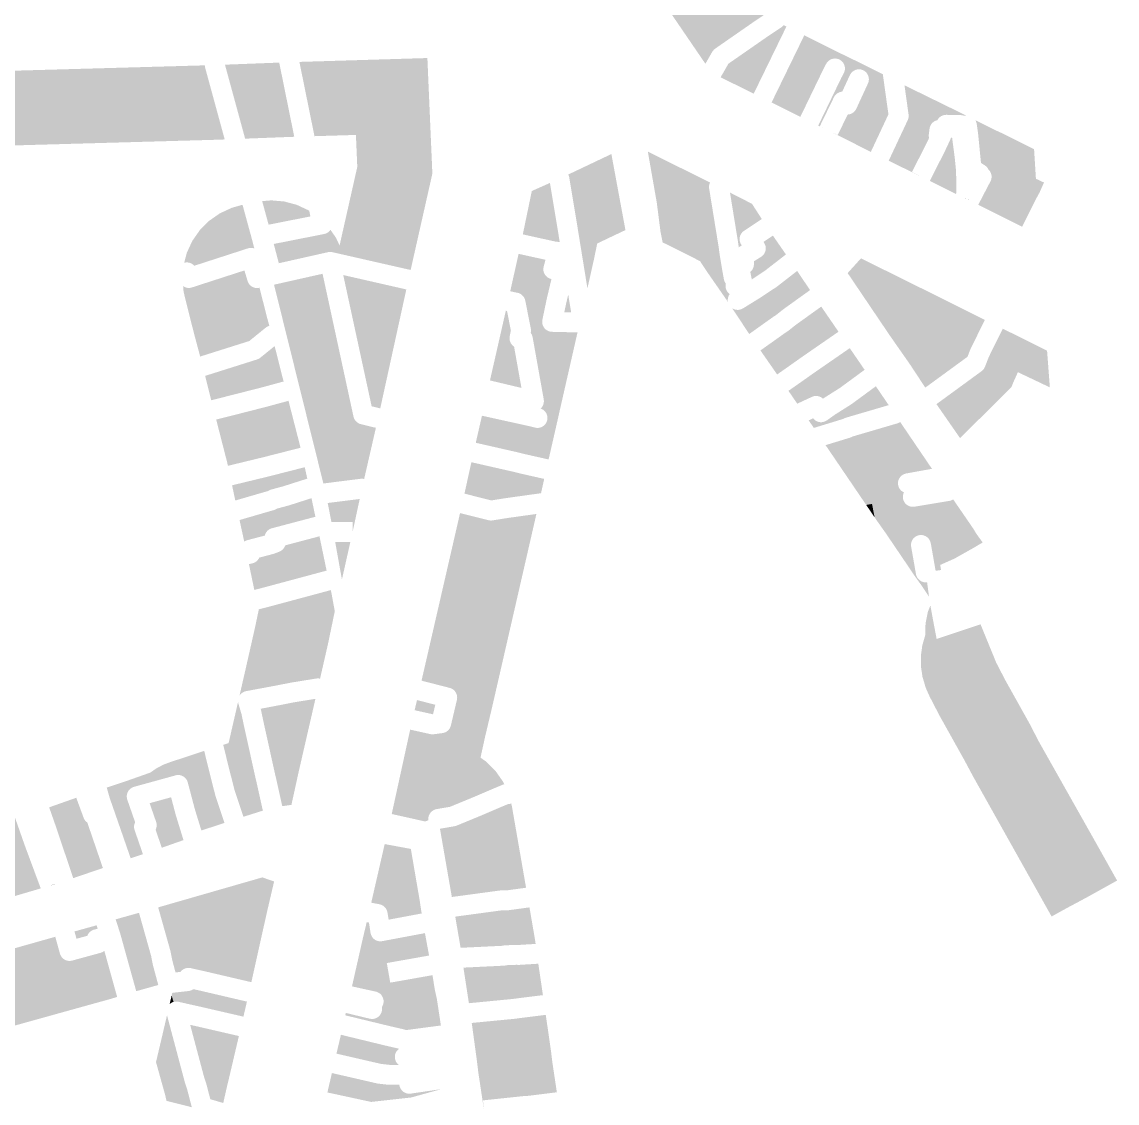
# Model space of a CAD drawing. Header units: inches. Extents: x 352763 to 353231, y 6688977 to 6689597.
# Drawn here: x 353011.4 to 353231.3, y 6689172.6 to 6689389.7 of the extents above; entities that cross this region are included whole.
import ezdxf

# ---------------------------------------------------------------- set-up
doc = ezdxf.new("R2010")
doc.units = ezdxf.units.IN
doc.header["$MEASUREMENT"] = 0

msp = doc.modelspace()

# ---------------------------------------------------------------- hatches: boundary and pattern name
for points in [[(353150.009, 6689383.657), (353148.6338, 6689381.2631), (353136.7518, 6689398.6624), (353139.0949, 6689403.7556), (353153.7499, 6689406.4857), (353153.7533, 6689406.4472), (353153.8435, 6689406.1105), (353153.8793, 6689406.0193), (353156.2782, 6689400.3137), (353159.2868, 6689393.2221), (353159.6617, 6689392.3789), (353159.2747, 6689392.3071), (353160.0716, 6689391.1328), (353160.2562, 6689391.0419), (353160.2838, 6689390.9797), (353158.597, 6689389.857), (353150.6009, 6689384.3013), (353150.3727, 6689384.1164), (353150.1739, 6689383.9001), (353150.009, 6689383.657)], [(353164.4397, 6689387.798), (353158.337, 6689375.2664), (353151.6843, 6689378.5433), (353153.2525, 6689381.2728), (353160.8463, 6689386.5493), (353163.7988, 6689388.5155), (353163.9033, 6689388.5874), (353164.0829, 6689388.7177), (353164.3294, 6689388.9642), (353164.3665, 6689389.0172), (353164.892, 6689388.7584), (353164.4397, 6689387.798)], [(353175.9301, 6689383.271), (353175.3742, 6689382.1879), (353175.3377, 6689382.2049), (353175.001, 6689382.2951), (353174.6537, 6689382.3255), (353174.3064, 6689382.2951), (353173.9697, 6689382.2049), (353173.6537, 6689382.0576), (353173.3681, 6689381.8576), (353173.1216, 6689381.6111), (353172.9217, 6689381.3255), (353172.8838, 6689381.257), (353172.3725, 6689380.2853), (353172.3415, 6689380.2239), (353167.6981, 6689370.6136), (353161.9209, 6689373.4912), (353161.9293, 6689373.5069), (353168.0473, 6689386.0701), (353168.4773, 6689386.983), (353175.9301, 6689383.271)], [(353065.615, 6689366.5854), (353056.2346, 6689366.2248), (353052.1833, 6689381.0797), (353063.1073, 6689381.5001), (353063.1309, 6689381.2295), (353063.1404, 6689381.1793), (353066.0971, 6689366.5999), (353065.615, 6689366.5854)], [(353092.821, 6689382.4128), (353093.8222, 6689359.2114), (353089.4598, 6689339.8562), (353073.9933, 6689343.3761), (353073.7513, 6689343.4353), (353073.4582, 6689343.483), (353073.1612, 6689343.4833), (353072.868, 6689343.4363), (353072.6217, 6689343.3765), (353062.9972, 6689341.211), (353061.9804, 6689345.0809), (353072.0867, 6689347.0752), (353072.3836, 6689347.158), (353072.6995, 6689347.3053), (353072.9851, 6689347.5053), (353073.2316, 6689347.7518), (353073.3554, 6689347.9286), (353074.4685, 6689346.339), (353075.194, 6689344.7831), (353078.75, 6689360.5605), (353078.4733, 6689366.9732), (353070.1537, 6689366.7223), (353067.1288, 6689381.638), (353092.821, 6689382.4128)], [(353183.8454, 6689379.3573), (353181.377, 6689378.6812), (353181.3348, 6689378.8389), (353181.1874, 6689379.1549), (353180.9875, 6689379.4405), (353180.741, 6689379.687), (353180.4554, 6689379.8869), (353180.1394, 6689380.0343), (353179.8027, 6689380.1245), (353179.4554, 6689380.1549), (353179.1081, 6689380.1245), (353178.7713, 6689380.0343), (353178.4554, 6689379.8869), (353178.1698, 6689379.687), (353177.9233, 6689379.4405), (353177.7233, 6689379.1549), (353177.6384, 6689378.9907), (353177.6329, 6689378.9788), (353176.472, 6689379.5035), (353176.5331, 6689379.6415), (353176.6233, 6689379.9782), (353176.6537, 6689380.3255), (353176.6233, 6689380.6728), (353176.5331, 6689381.0096), (353176.3858, 6689381.3255), (353176.1858, 6689381.6111), (353175.9393, 6689381.8576), (353175.6537, 6689382.0576), (353175.3742, 6689382.1879), (353175.9301, 6689383.271), (353176.1065, 6689383.1831), (353180.0443, 6689381.2716), (353183.8454, 6689379.3573)], [(352980.3498, 6689364.0388), (352964.452, 6689361.8878), (352964.167, 6689362.6661), (352961.2191, 6689370.3691), (352959.2899, 6689376.3261), (352979.1306, 6689379.0105), (353035.7479, 6689380.5976), (353048.1367, 6689380.9449), (353048.1622, 6689380.6535), (353048.2023, 6689380.4746), (353052.1334, 6689366.0671), (353050.6304, 6689366.0093), (352980.3498, 6689364.0388)], [(353177.6329, 6689378.9788), (353176.1049, 6689375.6571), (353175.8906, 6689375.6384), (353175.5538, 6689375.5482), (353175.2379, 6689375.4008), (353174.9523, 6689375.2009), (353174.7058, 6689374.9544), (353174.5058, 6689374.6688), (353174.4393, 6689374.5434), (353171.5978, 6689368.7003), (353173.3964, 6689367.8256), (353171.2878, 6689368.8488), (353171.2893, 6689368.8517), (353175.9282, 6689378.4528), (353176.4236, 6689379.3941), (353176.472, 6689379.5035), (353177.6329, 6689378.9788)], [(353173.3964, 6689367.8256), (353175.195, 6689366.951), (353177.1976, 6689371.0691), (353177.4596, 6689371.092), (353177.7964, 6689371.1822), (353178.1123, 6689371.3296), (353178.3979, 6689371.5295), (353178.6444, 6689371.776), (353178.8444, 6689372.0616), (353178.9293, 6689372.2258), (353181.2723, 6689377.319), (353181.3348, 6689377.4708), (353181.425, 6689377.8076), (353181.4554, 6689378.1549), (353181.425, 6689378.5022), (353181.377, 6689378.6812), (353183.8454, 6689379.3573), (353184.2557, 6689379.1506), (353185.3798, 6689371.1035), (353181.8477, 6689363.5687), (353173.3964, 6689367.8256)], [(353198.5342, 6689372.0767), (353200.9571, 6689370.8688), (353200.7824, 6689370.8535), (353200.6005, 6689370.8047), (353200.5293, 6689370.8379), (353200.1926, 6689370.9282), (353199.8654, 6689370.9579), (353196.9871, 6689371.0144), (353196.6203, 6689370.9842), (353196.2836, 6689370.8939), (353195.9676, 6689370.7466), (353195.682, 6689370.5466), (353195.4355, 6689370.3001), (353195.2356, 6689370.0146), (353195.196, 6689369.9297), (353194.9346, 6689369.8597), (353194.6187, 6689369.7124), (353194.3331, 6689369.5124), (353194.0866, 6689369.2659), (353193.8866, 6689368.9803), (353193.7393, 6689368.6644), (353193.649, 6689368.3276), (353193.6345, 6689368.2318), (353193.4945, 6689367.1273), (353193.4727, 6689366.8782), (353193.4905, 6689366.6287), (353193.5474, 6689366.3852), (353193.0052, 6689365.236), (353190.1079, 6689359.5342), (353191.8909, 6689358.6282), (353185.43, 6689361.79), (353185.4456, 6689361.8197), (353189.2536, 6689369.9433), (353189.3568, 6689370.2125), (353189.4203, 6689370.4937), (353189.4426, 6689370.7811), (353189.4234, 6689371.0688), (353188.6002, 6689376.9627), (353190.3056, 6689376.1039), (353198.5342, 6689372.0767)], [(353214.9759, 6689354.0597), (353212.2293, 6689348.5448), (353203.4098, 6689352.9421), (353205.8683, 6689357.6626), (353205.9738, 6689357.9024), (353206.064, 6689358.2391), (353206.0944, 6689358.5864), (353206.064, 6689358.9337), (353205.9738, 6689359.2705), (353205.8265, 6689359.5864), (353205.6265, 6689359.872), (353205.4701, 6689360.0284), (353205.3355, 6689360.2751), (353205.1659, 6689360.4991), (353204.9652, 6689360.6957), (353204.7377, 6689360.8605), (353204.1525, 6689361.2283), (353204.079, 6689361.2723), (353203.9613, 6689361.3387), (353203.3884, 6689367.1723), (353203.3785, 6689367.2553), (353203.1102, 6689369.1624), (353203.0994, 6689369.2312), (353203.0091, 6689369.5679), (353202.8618, 6689369.8839), (353202.8239, 6689369.938), (353207.0706, 6689367.8208), (353207.5942, 6689367.5934), (353208.3126, 6689367.2586), (353214.6184, 6689364.1146), (353214.9877, 6689358.1758), (353216.6113, 6689357.4138), (353215.7397, 6689355.4617), (353214.9759, 6689354.0597)], [(353198.9956, 6689355.2584), (353198.9372, 6689355.115), (353193.6808, 6689357.7358), (353196.5845, 6689363.45), (353196.6103, 6689363.5027), (353197.7343, 6689365.8852), (353197.8049, 6689366.0545), (353197.8755, 6689366.3179), (353198.1196, 6689366.4888), (353198.1493, 6689366.5185), (353198.6996, 6689362.3392), (353198.973, 6689359.5548), (353198.9956, 6689355.2584)], [(353126.2353, 6689341.8866), (353124.9516, 6689336.1558), (353122.9148, 6689348.7241), (353121.2822, 6689358.5126), (353121.1904, 6689358.8585), (353121.1109, 6689359.0289), (353129.7599, 6689363.1352), (353132.5842, 6689347.8714), (353126.9199, 6689345.1822), (353126.2353, 6689341.8866)], [(353152.3471, 6689338.0112), (353150.2392, 6689337.6636), (353148.7142, 6689339.8663), (353148.4453, 6689340.2683), (353147.5699, 6689341.6243), (353144.6214, 6689343.1324), (353140.0447, 6689345.3947), (353139.6089, 6689347.6356), (353138.8881, 6689353.2878), (353138.8742, 6689353.3802), (353137.0786, 6689363.6218), (353149.5753, 6689357.4197), (353149.4812, 6689357.2177), (353149.3909, 6689356.881), (353149.3606, 6689356.5337), (353149.3865, 6689356.2129), (353151.2807, 6689344.5575), (353151.4891, 6689343.0141), (353151.4983, 6689342.9527), (353152.0633, 6689339.5658), (353152.3471, 6689338.0112)], [(353118.9678, 6689348.0751), (353119.3914, 6689345.461), (353119.3362, 6689345.4758), (353119.105, 6689345.5028), (353118.6605, 6689345.5286), (353112.0056, 6689347.0026), (353111.9792, 6689347.0079), (353113.7852, 6689355.7141), (353117.4236, 6689357.3341), (353118.9678, 6689348.0751)], [(353155.4145, 6689344.4696), (353155.3365, 6689344.4129), (353155.2411, 6689345.1193), (353155.2332, 6689345.1726), (353153.5704, 6689355.4033), (353157.9867, 6689353.1443), (353159.9625, 6689350.0842), (353159.9418, 6689350.0714), (353156.3934, 6689347.7186), (353156.213, 6689347.5838), (353155.9665, 6689347.3373), (353155.7666, 6689347.0517), (353155.6192, 6689346.7358), (353155.529, 6689346.399), (353155.4986, 6689346.0517), (353155.529, 6689345.7044), (353155.6192, 6689345.3677), (353155.7666, 6689345.0517), (353155.8434, 6689344.9291), (353155.9347, 6689344.7945), (353155.4145, 6689344.4696)], [(353057.6215, 6689345.9459), (353058.0785, 6689344.1909), (353057.7682, 6689344.2715), (353057.4489, 6689344.3008), (353057.1292, 6689344.2779), (353056.8173, 6689344.2035), (353046.0201, 6689340.7046), (353045.8129, 6689340.9118), (353045.5273, 6689341.1117), (353045.2113, 6689341.2591), (353044.8746, 6689341.3493), (353044.5273, 6689341.3797), (353044.18, 6689341.3493), (353043.9907, 6689341.2986), (353044.5419, 6689343.3557), (353045.6469, 6689345.7254), (353047.1466, 6689347.8672), (353048.9955, 6689349.7161), (353051.1373, 6689351.2158), (353053.507, 6689352.3208), (353055.4704, 6689352.8873), (353055.715, 6689352.9401), (353057.5315, 6689346.2827), (353057.5772, 6689346.111), (353057.6215, 6689345.9459)], [(353069.3398, 6689350.6103), (353060.9448, 6689348.9537), (353059.656, 6689353.6796), (353061.4781, 6689353.839), (353064.0828, 6689353.6111), (353066.6084, 6689352.9344), (353068.9781, 6689351.8294), (353069.1115, 6689351.7359), (353069.3398, 6689350.6103)], [(353201.4061, 6689353.9458), (353201.6196, 6689353.8346), (353200.7323, 6689354.22), (353201.4061, 6689353.9458)], [(353160.6447, 6689339.7478), (353157.9526, 6689337.9566), (353157.6468, 6689339.4592), (353157.903, 6689339.7135), (353158.103, 6689339.9991), (353158.2503, 6689340.315), (353158.3405, 6689340.6518), (353158.3676, 6689340.883), (353158.3998, 6689341.4375), (353158.4107, 6689341.6249), (353159.8151, 6689342.5021), (353160.0411, 6689342.6663), (353160.2876, 6689342.9128), (353160.4876, 6689343.1984), (353160.6349, 6689343.5144), (353160.7251, 6689343.8511), (353160.7555, 6689344.1984), (353160.7251, 6689344.5457), (353160.6349, 6689344.8824), (353160.4876, 6689345.1984), (353160.4108, 6689345.321), (353160.2882, 6689345.5017), (353162.1522, 6689346.7377), (353162.1843, 6689346.7617), (353164.807, 6689342.9734), (353164.7155, 6689342.9119), (353160.6447, 6689339.7478)], [(353118.7256, 6689308.6679), (353115.9933, 6689307.6304), (353115.4217, 6689308.2103), (353115.6102, 6689308.2609), (353115.9262, 6689308.4082), (353116.2118, 6689308.6082), (353116.4583, 6689308.8547), (353116.6583, 6689309.1403), (353116.8056, 6689309.4562), (353116.8958, 6689309.793), (353116.9262, 6689310.1403), (353116.8958, 6689310.4876), (353116.8056, 6689310.8243), (353116.6583, 6689311.1403), (353116.4583, 6689311.4258), (353116.2118, 6689311.6724), (353115.9262, 6689311.8723), (353115.6102, 6689312.0196), (353115.5494, 6689312.0385), (353115.745, 6689312.2341), (353115.945, 6689312.5197), (353116.0923, 6689312.8356), (353116.1825, 6689313.1724), (353116.2129, 6689313.5197), (353116.1821, 6689313.8693), (353113.9506, 6689326.3518), (353113.8735, 6689326.6581), (353113.7447, 6689326.9464), (353113.568, 6689327.2082), (353113.584, 6689327.2862), (353113.6197, 6689327.5422), (353113.622, 6689327.8007), (353113.5909, 6689328.0573), (353112.4739, 6689333.7056), (353112.3913, 6689334.0016), (353112.2439, 6689334.3176), (353112.044, 6689334.6031), (353111.7975, 6689334.8496), (353111.5119, 6689335.0496), (353111.1959, 6689335.1969), (353110.9167, 6689335.2762), (353109.451, 6689335.5791), (353111.1359, 6689343.0987), (353111.1406, 6689343.0973), (353116.5218, 6689341.9054), (353116.1635, 6689340.487), (353116.133, 6689340.3445), (353116.1026, 6689339.9972), (353116.133, 6689339.6499), (353116.2232, 6689339.3132), (353116.3705, 6689338.9972), (353116.5705, 6689338.7116), (353116.817, 6689338.4651), (353117.1026, 6689338.2652), (353117.4185, 6689338.1178), (353117.5649, 6689338.0708), (353117.727, 6689338.0256), (353116.7649, 6689333.9701), (353116.7525, 6689333.9143), (353115.9095, 6689329.8465), (353115.8983, 6689329.7879), (353115.8679, 6689329.4406), (353115.8983, 6689329.0934), (353115.9885, 6689328.7566), (353116.1358, 6689328.4406), (353116.3358, 6689328.1551), (353116.5823, 6689327.9086), (353116.8679, 6689327.7086), (353117.1838, 6689327.5613), (353117.5206, 6689327.471), (353117.82, 6689327.4412), (353121.0789, 6689327.3631), (353122.9631, 6689327.3257), (353119.5709, 6689312.4189), (353118.8532, 6689309.2258), (353118.7256, 6689308.6679)], [(353197.9234, 6689319.9906), (353192.7778, 6689316.2358), (353189.7684, 6689320.8102), (353185.6392, 6689326.7247), (353177.1928, 6689339.2323), (353179.8667, 6689342.1923), (353193.3522, 6689335.5114), (353202.9299, 6689330.7266), (353204.7456, 6689329.838), (353201.9143, 6689324.1133), (353201.8425, 6689323.9504), (353201.2515, 6689322.4277), (353197.9234, 6689319.9906)], [(353058.29, 6689336.2558), (353058.6373, 6689336.2254), (353058.9846, 6689336.2558), (353059.1238, 6689336.293), (353060.485, 6689330.8857), (353061.0904, 6689328.628), (353060.9224, 6689328.583), (353060.6064, 6689328.4357), (353060.3458, 6689328.2563), (353057.0603, 6689325.5888), (353047.2059, 6689322.4735), (353047.0972, 6689322.8976), (353045.9679, 6689327.1122), (353044.0911, 6689334.5635), (353043.8652, 6689335.6207), (353043.7788, 6689336.6086), (353043.9161, 6689336.5124), (353044.2321, 6689336.365), (353044.5688, 6689336.2748), (353044.9161, 6689336.2444), (353045.2634, 6689336.2748), (353045.5327, 6689336.3418), (353056.0972, 6689339.7654), (353056.7192, 6689337.659), (353056.758, 6689337.5413), (353056.9053, 6689337.2254), (353057.1053, 6689336.9398), (353057.3518, 6689336.6933), (353057.6373, 6689336.4933), (353057.9533, 6689336.346), (353058.29, 6689336.2558)], [(353155.8658, 6689329.3727), (353155.4495, 6689331.8683), (353155.4681, 6689331.8699), (353155.8048, 6689331.9601), (353156.1208, 6689332.1075), (353156.1728, 6689332.1386), (353159.7903, 6689334.3761), (353159.8462, 6689334.412), (353162.9219, 6689336.4585), (353163.0413, 6689336.5444), (353167.0595, 6689339.6676), (353169.644, 6689335.8137), (353169.5897, 6689335.7787), (353164.2888, 6689331.97), (353164.2091, 6689331.9097), (353162.8548, 6689330.8301), (353162.3069, 6689330.4751), (353162.2326, 6689330.4245), (353157.4337, 6689326.9988), (353155.8658, 6689329.3727)], [(353082.4837, 6689308.1604), (353080.127, 6689297.888), (353080.0285, 6689297.9144), (353079.6812, 6689297.9448), (353079.4314, 6689297.9291), (353072.1759, 6689297.0158), (353072.0784, 6689297.0011), (353071.9457, 6689296.9656), (353070.0152, 6689304.7434), (353067.6047, 6689314.4552), (353064.7909, 6689325.7919), (353063.7129, 6689330.1351), (353062.0347, 6689336.8968), (353062.2395, 6689336.9473), (353071.7797, 6689339.0937), (353077.986, 6689310.4162), (353078.0613, 6689310.1552), (353078.2087, 6689309.8393), (353078.4086, 6689309.5537), (353078.6551, 6689309.3072), (353078.9407, 6689309.1072), (353079.2567, 6689308.9599), (353079.4663, 6689308.8964), (353082.4564, 6689308.1662), (353082.4837, 6689308.1604)], [(353085.9754, 6689324.0071), (353083.3589, 6689312.0633), (353081.6308, 6689312.4853), (353075.9271, 6689338.8402), (353088.5753, 6689335.9552), (353088.5922, 6689335.9518), (353085.9754, 6689324.0071)], [(353150.2392, 6689337.6636), (353152.3471, 6689338.0112), (353152.3533, 6689337.9773), (353152.4324, 6689337.6702), (353152.563, 6689337.3812), (353152.7412, 6689337.1189), (353152.7078, 6689336.9942), (353152.6775, 6689336.6469), (353152.7078, 6689336.2996), (353152.7981, 6689335.9629), (353152.9454, 6689335.6469), (353153.1454, 6689335.3613), (353153.3919, 6689335.1148), (353153.5191, 6689335.0257), (353153.3887, 6689334.8395), (353153.2414, 6689334.5236), (353153.1511, 6689334.1868), (353153.1208, 6689333.8395), (353153.1511, 6689333.4922), (353153.1664, 6689333.4354), (353150.2392, 6689337.6636)], [(353121.5357, 6689332.2301), (353121.6889, 6689331.3515), (353121.1678, 6689331.3622), (353120.3128, 6689331.3826), (353120.6635, 6689333.0746), (353121.1003, 6689334.9161), (353121.5357, 6689332.2301)], [(353110.222, 6689324.4786), (353111.707, 6689316.1724), (353105.4037, 6689317.6734), (353105.3841, 6689317.6775), (353108.5704, 6689331.6795), (353108.6088, 6689331.6686), (353108.8074, 6689331.6275), (353109.5848, 6689327.6975), (353109.3493, 6689326.5536), (353109.3386, 6689326.4976), (353109.3082, 6689326.1503), (353109.3386, 6689325.803), (353109.4288, 6689325.4662), (353109.5762, 6689325.1503), (353109.7761, 6689324.8647), (353110.0226, 6689324.6182), (353110.222, 6689324.4786)], [(353155.4495, 6689331.8683), (353155.8658, 6689329.3727), (353154.0069, 6689332.1872), (353154.1208, 6689332.1075), (353154.4367, 6689331.9601), (353154.7735, 6689331.8699), (353155.1208, 6689331.8395), (353155.4495, 6689331.8683)], [(353165.3021, 6689320.4623), (353163.0384, 6689318.8779), (353159.6885, 6689323.6938), (353164.5199, 6689327.1427), (353165.1125, 6689327.5267), (353165.2715, 6689327.6412), (353166.6634, 6689328.7508), (353171.8893, 6689332.5056), (353175.3562, 6689327.4585), (353175.3512, 6689327.4555), (353167.9164, 6689322.3168), (353165.3021, 6689320.4623)], [(353217.2273, 6689323.6647), (353217.7842, 6689316.2888), (353211.3653, 6689319.3323), (353210.4937, 6689317.3802), (353210.0514, 6689316.2932), (353199.7547, 6689306.099), (353195.0172, 6689312.9226), (353195.0572, 6689312.9473), (353200.2839, 6689316.7614), (353204.0861, 6689319.5456), (353204.3027, 6689319.7292), (353204.4912, 6689319.9417), (353204.6476, 6689320.1787), (353204.769, 6689320.4355), (353205.5392, 6689322.4198), (353208.3341, 6689328.071), (353217.2273, 6689323.6647)], [(353053.1751, 6689314.6398), (353049.4329, 6689313.7021), (353048.1982, 6689318.5921), (353058.6286, 6689321.8895), (353058.8621, 6689321.9797), (353059.0825, 6689322.0984), (353059.2864, 6689322.2438), (353062.1533, 6689324.5716), (353062.5335, 6689323.0893), (353063.9544, 6689317.4613), (353063.9201, 6689317.4536), (353059.5438, 6689316.2664), (353053.1751, 6689314.6398)], [(353175.692, 6689316.2065), (353172.5249, 6689314.2065), (353172.4356, 6689314.1467), (353172.2392, 6689314.0073), (353172.1518, 6689314.0947), (353171.8662, 6689314.2947), (353171.5502, 6689314.442), (353171.2135, 6689314.5323), (353170.8662, 6689314.5627), (353170.5189, 6689314.5323), (353170.1821, 6689314.442), (353170.0266, 6689314.3779), (353167.0744, 6689313.0124), (353165.3108, 6689315.5859), (353167.6061, 6689317.1926), (353170.2107, 6689319.0402), (353177.619, 6689324.1604), (353180.6006, 6689319.8097), (353180.5454, 6689319.7736), (353175.692, 6689316.2065)], [(353176.2964, 6689309.9473), (353170.4035, 6689308.1443), (353169.3724, 6689309.6589), (353170.2625, 6689310.0689), (353170.321, 6689309.9958), (353170.5675, 6689309.7493), (353170.8531, 6689309.5493), (353171.1691, 6689309.402), (353171.5058, 6689309.3118), (353171.8531, 6689309.2814), (353172.2004, 6689309.3118), (353172.5371, 6689309.402), (353172.8531, 6689309.5493), (353173.0103, 6689309.6501), (353174.7061, 6689310.8531), (353177.8875, 6689312.8621), (353178.004, 6689312.9416), (353182.856, 6689316.5076), (353185.4366, 6689312.7166), (353176.8777, 6689310.2053), (353176.7568, 6689310.1656), (353176.5301, 6689310.0668), (353176.2964, 6689309.9473)], [(353059.8158, 6689302.2395), (353052.7759, 6689300.5329), (353052.6257, 6689301.2245), (353050.4196, 6689309.8257), (353054.1562, 6689310.762), (353060.5624, 6689312.3983), (353064.9407, 6689313.5859), (353067.2249, 6689304.6802), (353067.3391, 6689304.1542), (353067.2691, 6689304.1391), (353059.8158, 6689302.2395)], [(353115.4217, 6689308.2103), (353115.9933, 6689307.6304), (353118.7256, 6689308.6679), (353117.1567, 6689301.8084), (353112.2088, 6689302.9238), (353111.1169, 6689303.2041), (353111.0637, 6689303.217), (353102.5356, 6689305.1589), (353103.7788, 6689310.594), (353103.7934, 6689310.5897), (353113.3414, 6689308.4823), (353114.4289, 6689308.2031), (353114.5789, 6689308.1706), (353114.9262, 6689308.1403), (353115.2735, 6689308.1706), (353115.4217, 6689308.2103)], [(353187.334, 6689296.6501), (353184.8488, 6689296.1727), (353179.1693, 6689295.2493), (353174.2144, 6689302.5461), (353172.7602, 6689304.6823), (353177.6353, 6689306.1739), (353177.7342, 6689306.207), (353177.9609, 6689306.3057), (353178.1843, 6689306.42), (353187.1824, 6689309.0602), (353187.3033, 6689309.1), (353187.6193, 6689309.2473), (353187.7385, 6689309.3308), (353194.1197, 6689299.9317), (353188.9398, 6689298.995), (353188.6116, 6689298.9063), (353188.2957, 6689298.7589), (353188.0101, 6689298.559), (353187.7636, 6689298.3125), (353187.5636, 6689298.0269), (353187.4163, 6689297.7109), (353187.3261, 6689297.3742), (353187.2957, 6689297.0269), (353187.3261, 6689296.6796), (353187.334, 6689296.6501)], [(353054.4437, 6689293.6185), (353054.2566, 6689293.5598), (353053.6108, 6689296.6195), (353060.781, 6689298.3577), (353068.1987, 6689300.2482), (353068.7116, 6689297.9491), (353068.5373, 6689297.9061), (353063.8703, 6689296.4143), (353061.5286, 6689295.7866), (353061.3625, 6689295.7342), (353061.1855, 6689295.66), (353060.7128, 6689295.4345), (353059.2499, 6689295.0169), (353054.4437, 6689293.6185)], [(353108.346, 6689294.0134), (353105.671, 6689293.5857), (353100.3156, 6689294.9327), (353100.2599, 6689294.9446), (353101.6574, 6689301.2565), (353110.1488, 6689299.3229), (353111.2427, 6689299.0421), (353111.3003, 6689299.0282), (353116.2753, 6689297.9068), (353115.6338, 6689295.0326), (353108.346, 6689294.0134)], [(353188.3076, 6689293.942), (353182.08, 6689292.8845), (353180.9189, 6689292.6727), (353179.1693, 6689295.2493), (353184.8488, 6689296.1727), (353187.334, 6689296.6501), (353187.4163, 6689296.3428), (353187.5636, 6689296.0269), (353187.7636, 6689295.7413), (353188.0101, 6689295.4948), (353188.2957, 6689295.2948), (353188.4964, 6689295.2012), (353188.395, 6689294.9837), (353188.3048, 6689294.6469), (353188.2744, 6689294.2996), (353188.3048, 6689293.9523), (353188.3076, 6689293.942)], [(353056.2091, 6689285.4092), (353056.0579, 6689285.3033), (353055.1099, 6689289.6355), (353055.601, 6689289.7896), (353060.3576, 6689291.1733), (353061.9717, 6689291.6341), (353062.1067, 6689291.6779), (353062.2837, 6689291.7521), (353062.7417, 6689291.9706), (353064.9519, 6689292.563), (353065.0429, 6689292.5898), (353069.5578, 6689294.0329), (353070.3389, 6689290.2979), (353070.2366, 6689290.2754), (353061.6128, 6689287.9953), (353061.44, 6689287.9411), (353061.1241, 6689287.7938), (353060.8385, 6689287.5938), (353060.592, 6689287.3473), (353060.392, 6689287.0617), (353060.2447, 6689286.7458), (353060.1864, 6689286.5282), (353056.7004, 6689285.6114), (353056.525, 6689285.5565), (353056.2091, 6689285.4092)], [(353079.235, 6689293.8729), (353077.8117, 6689287.2636), (353077.8129, 6689289.2636), (353073.9459, 6689289.2658), (353073.6033, 6689289.2366), (353073.5618, 6689289.2256), (353072.8107, 6689293.0642), (353079.235, 6689293.8729)], [(353190.6084, 6689292.3277), (353191.5774, 6689286.6065), (353191.5639, 6689286.6053), (353191.2272, 6689286.5151), (353190.9112, 6689286.3677), (353190.6257, 6689286.1678), (353190.3792, 6689285.9213), (353190.1792, 6689285.6357), (353190.0319, 6689285.3197), (353189.9416, 6689284.983), (353189.9112, 6689284.6357), (353189.9416, 6689284.2888), (353189.5367, 6689284.2174), (353189.2427, 6689285.6809), (353187.2459, 6689285.2407), (353186.1443, 6689285.0861), (353184.9098, 6689286.9096), (353183.0248, 6689289.5715), (353182.6107, 6689290.1813), (353182.08, 6689292.8845), (353188.3076, 6689293.942), (353188.395, 6689293.6156), (353188.5423, 6689293.2996), (353188.7423, 6689293.0141), (353188.9888, 6689292.7675), (353189.2744, 6689292.5676), (353189.5903, 6689292.4202), (353189.9271, 6689292.33), (353190.2744, 6689292.2996), (353190.6009, 6689292.3265), (353190.6084, 6689292.3277)], [(353191.5774, 6689286.6065), (353190.6084, 6689292.3277), (353197.5774, 6689293.481), (353197.9245, 6689293.573), (353198.2405, 6689293.7204), (353198.3683, 6689293.8099), (353202.4129, 6689287.9195), (353203.0349, 6689286.882), (353204.2983, 6689285.1396), (353202.4139, 6689284.0252), (353198.6518, 6689281.9073), (353195.7723, 6689280.6282), (353195.9409, 6689279.617), (353194.8524, 6689279.4429), (353194.8497, 6689279.4738), (353193.8809, 6689284.9825), (353193.7906, 6689285.3197), (353193.6433, 6689285.6357), (353193.4433, 6689285.9213), (353193.1968, 6689286.1678), (353192.9112, 6689286.3677), (353192.5953, 6689286.5151), (353192.2585, 6689286.6053), (353191.9112, 6689286.6357), (353191.5774, 6689286.6065)], [(353182.6107, 6689290.1813), (353180.9189, 6689292.6727), (353182.08, 6689292.8845), (353182.6107, 6689290.1813)], [(353105.135, 6689249.1976), (353098.7793, 6689248.8818), (353097.6519, 6689248.8686), (353098.7499, 6689253.5471), (353098.7723, 6689253.6564), (353098.8027, 6689254.0037), (353098.7723, 6689254.351), (353098.6821, 6689254.6877), (353098.5347, 6689255.0037), (353098.3348, 6689255.2892), (353098.0882, 6689255.5358), (353097.8027, 6689255.7357), (353097.4867, 6689255.8831), (353097.3, 6689255.9408), (353091.6976, 6689257.3792), (353091.6477, 6689257.39), (353099.3799, 6689291.0435), (353105.0935, 6689289.6064), (353105.359, 6689289.5584), (353105.6285, 6689289.5465), (353105.8972, 6689289.5711), (353108.9389, 6689290.0576), (353114.7032, 6689290.8636), (353114.4645, 6689289.7943), (353105.808, 6689252.0348), (353105.135, 6689249.1976)], [(353059.5576, 6689275.9894), (353058.0766, 6689275.6166), (353056.9999, 6689280.7857), (353057.6971, 6689280.9496), (353057.9235, 6689281.0171), (353058.2395, 6689281.1645), (353058.5251, 6689281.3644), (353058.7716, 6689281.611), (353058.9715, 6689281.8965), (353059.0652, 6689282.0973), (353061.8753, 6689282.8364), (353062.0666, 6689282.8971), (353063.0906, 6689283.2895), (353063.3747, 6689283.425), (353063.6603, 6689283.6249), (353063.9068, 6689283.8714), (353064.1068, 6689284.157), (353064.2541, 6689284.473), (353064.2781, 6689284.5625), (353071.1563, 6689286.3811), (353072.5926, 6689279.4857), (353072.4812, 6689279.461), (353059.5576, 6689275.9894)], [(353077.3622, 6689285.2638), (353075.664, 6689277.7084), (353074.305, 6689285.2656), (353077.3622, 6689285.2638)], [(353189.9416, 6689284.2888), (353190.9102, 6689278.7805), (353191.0005, 6689278.4433), (353191.1479, 6689278.1274), (353191.3478, 6689277.8418), (353191.5943, 6689277.5953), (353191.8799, 6689277.3953), (353192.1959, 6689277.248), (353192.5326, 6689277.1578), (353192.8799, 6689277.1274), (353193.1433, 6689277.1504), (353193.5278, 6689274.2646), (353191.99, 6689276.5613), (353190.8913, 6689278.0767), (353190.5704, 6689278.5371), (353189.8944, 6689279.5469), (353186.1443, 6689285.0861), (353187.2459, 6689285.2407), (353189.2427, 6689285.6809), (353189.5367, 6689284.2174), (353189.9416, 6689284.2888)], [(353056.3818, 6689255.2746), (353055.8458, 6689257.6181), (353056.2052, 6689259.1832), (353058.2142, 6689268.0522), (353058.9453, 6689271.5317), (353058.9139, 6689271.7027), (353060.5647, 6689272.1183), (353073.4523, 6689275.5801), (353074.2322, 6689271.3382), (353072.8631, 6689264.7419), (353071.274, 6689257.7913), (353071.1769, 6689257.8173), (353070.8296, 6689257.8477), (353070.5095, 6689257.8219), (353065.4445, 6689257.0007), (353065.39, 6689256.9907), (353062.7928, 6689256.4768), (353056.4417, 6689255.291), (353056.3818, 6689255.2746)], [(353194.4781, 6689268.7981), (353195.0597, 6689265.7601), (353203.8732, 6689268.697), (353206.8609, 6689261.4024), (353206.9927, 6689261.061), (353208.833, 6689257.5048), (353213.7769, 6689248.65), (353215.5481, 6689245.2091), (353227.0949, 6689224.7328), (353231.2851, 6689217.257), (353224.9392, 6689213.7316), (353221.1834, 6689211.7246), (353218.1354, 6689210.0391), (353214.0103, 6689217.3984), (353202.396, 6689238.1208), (353200.611, 6689241.4613), (353195.7362, 6689250.1923), (353195.5112, 6689250.6107), (353193.6709, 6689254.1668), (353192.9988, 6689255.66), (353192.8162, 6689256.1368), (353192.2128, 6689258.1736), (353191.9034, 6689260.2753), (353191.8941, 6689262.3996), (353192.1851, 6689264.5038), (353192.7706, 6689266.5459), (353192.8287, 6689268.8835), (353193.2886, 6689271.1761), (353193.7995, 6689272.4891), (353194.4781, 6689268.7981)], [(353056.3818, 6689255.2746), (353056.1247, 6689255.2044), (353055.8088, 6689255.0571), (353055.5232, 6689254.8571), (353055.2767, 6689254.6106), (353055.0958, 6689254.3522), (353055.8458, 6689257.6181), (353056.3818, 6689255.2746)], [(353059.8007, 6689231.2978), (353055.8854, 6689230.059), (353055.8786, 6689230.0858), (353054.095, 6689235.4637), (353052.8808, 6689240.2422), (353051.8357, 6689244.5104), (353052.9141, 6689244.8517), (353054.8229, 6689253.1638), (353054.8391, 6689252.9777), (353054.8901, 6689252.7603), (353055.5011, 6689250.6845), (353055.9625, 6689248.499), (353058.3093, 6689237.8766), (353058.5536, 6689236.8599), (353059.7515, 6689231.4663), (353059.8007, 6689231.2978)], [(353065.5271, 6689232.4565), (353063.6788, 6689232.1875), (353063.6735, 6689232.2473), (353063.6564, 6689232.3336), (353062.4507, 6689237.7612), (353062.207, 6689238.7757), (353059.8723, 6689249.3434), (353059.3987, 6689251.5872), (353059.3566, 6689251.7521), (353063.5481, 6689252.5488), (353066.1324, 6689253.0601), (353070.3463, 6689253.7433), (353066.9718, 6689239.0484), (353065.5271, 6689232.4565)], [(353093.9613, 6689250.6468), (353093.9257, 6689250.6421), (353090.2559, 6689251.4617), (353090.7385, 6689253.4958), (353094.4084, 6689252.5535), (353093.9613, 6689250.6468)], [(353097.6519, 6689248.8686), (353098.7793, 6689248.8818), (353105.135, 6689249.1976), (353104.4182, 6689246.1756), (353103.4868, 6689241.9337), (353104.6482, 6689241.1205), (353106.4971, 6689239.2716), (353107.9968, 6689237.1298), (353108.2548, 6689236.5766), (353108.1559, 6689236.5617), (353107.8671, 6689236.4674), (353106.2287, 6689235.7807), (353101.8809, 6689233.9223), (353097.3603, 6689232.062), (353094.664, 6689231.6002), (353094.3224, 6689231.5091), (353094.0064, 6689231.3618), (353093.7208, 6689231.1618), (353093.4743, 6689230.9153), (353093.2744, 6689230.6298), (353093.127, 6689230.3138), (353093.0368, 6689229.9771), (353093.0064, 6689229.6298), (353093.0323, 6689229.3342), (353092.865, 6689229.3092), (353092.3987, 6689229.1138), (353085.6628, 6689230.6181), (353089.367, 6689247.5616), (353093.3998, 6689246.661), (353093.6305, 6689246.6235), (353093.864, 6689246.6131), (353094.0971, 6689246.6301), (353095.5944, 6689246.8332), (353095.854, 6689246.8648), (353095.9402, 6689246.8749), (353096.277, 6689246.9652), (353096.5929, 6689247.1125), (353096.8785, 6689247.3125), (353097.125, 6689247.559), (353097.325, 6689247.8445), (353097.4723, 6689248.1605), (353097.5372, 6689248.3887), (353097.5646, 6689248.4968), (353097.6519, 6689248.8686)], [(353042.2859, 6689238.3802), (353041.5105, 6689241.1414), (353048.0177, 6689243.2845), (353048.9997, 6689239.274), (353050.2357, 6689234.4094), (353050.2758, 6689234.2724), (353052.0807, 6689228.8305), (353047.4494, 6689227.3049), (353046.1394, 6689231.5737), (353044.7602, 6689236.7974), (353044.7169, 6689236.9574), (353044.6666, 6689237.1332), (353044.5193, 6689237.4492), (353044.3193, 6689237.7348), (353044.0728, 6689237.9813), (353043.7872, 6689238.1813), (353043.4713, 6689238.3286), (353043.1345, 6689238.4188), (353042.7872, 6689238.4492), (353042.4399, 6689238.4188), (353042.2859, 6689238.3802)], [(353042.2859, 6689238.3802), (353042.2514, 6689238.3715), (353042.1024, 6689238.3315), (353039.9416, 6689237.7323), (353033.9351, 6689236.0799), (353033.7815, 6689236.0309), (353033.4656, 6689235.8835), (353033.18, 6689235.6836), (353032.9335, 6689235.4371), (353032.7335, 6689235.1515), (353032.5862, 6689234.8355), (353032.496, 6689234.4988), (353032.4656, 6689234.1515), (353032.496, 6689233.8042), (353032.5765, 6689233.4947), (353034.153, 6689228.9599), (353034.0514, 6689228.742), (353033.9612, 6689228.4053), (353033.9308, 6689228.058), (353033.9612, 6689227.7107), (353034.0405, 6689227.4047), (353035.7203, 6689222.544), (353033.2517, 6689221.7226), (353033.2451, 6689221.7481), (353029.0415, 6689233.8477), (353028.4423, 6689235.9308), (353032.756, 6689237.3662), (353037.2109, 6689238.9368), (353038.4635, 6689239.8119), (353039.8166, 6689240.5218), (353041.2486, 6689241.0551), (353041.5105, 6689241.1414), (353042.2859, 6689238.3802)], [(353027.6803, 6689219.7705), (353021.7193, 6689217.7353), (353018.2941, 6689227.9509), (353016.8891, 6689231.9583), (353022.3315, 6689233.8771), (353023.8118, 6689229.8544), (353023.9369, 6689229.5771), (353024.1046, 6689229.3233), (353024.3104, 6689229.0992), (353024.5492, 6689228.9108), (353027.6803, 6689219.7705)], [(353043.8595, 6689225.3759), (353039.5043, 6689223.8404), (353038.2553, 6689227.4547), (353038.3584, 6689227.6758), (353038.4487, 6689228.0126), (353038.479, 6689228.3599), (353038.4487, 6689228.7072), (353038.3681, 6689229.0166), (353037.0563, 6689232.7899), (353041.0091, 6689233.8773), (353041.3699, 6689233.9779), (353042.2815, 6689230.5161), (353042.3036, 6689230.4386), (353043.8333, 6689225.454), (353043.8595, 6689225.3759)], [(353112.6336, 6689215.8124), (353108.6094, 6689215.2651), (353107.9718, 6689215.3022), (353107.8557, 6689215.3055), (353107.5876, 6689215.2875), (353097.8064, 6689213.9647), (353097.7318, 6689213.9531), (353095.7734, 6689225.218), (353095.349, 6689227.6593), (353098.2588, 6689228.1577), (353098.6004, 6689228.2488), (353098.6775, 6689228.2786), (353103.428, 6689230.2337), (353107.7879, 6689232.0971), (353109.0158, 6689232.6117), (353109.309, 6689232.641), (353109.5944, 6689232.7146), (353109.643, 6689232.7355), (353109.7816, 6689232.2168), (353112.6336, 6689215.8124)], [(352994.6612, 6689221.7948), (352993.3275, 6689224.9914), (352994.6812, 6689225.3753), (353010.0326, 6689229.9), (353012.0312, 6689224.2068), (353015.201, 6689215.6779), (353000.7553, 6689211.4188), (353000.7309, 6689211.5124), (352998.9072, 6689216.7496), (352998.8728, 6689216.8395), (352997.2787, 6689220.7153), (352997.1611, 6689220.9545), (352996.9611, 6689221.24), (352996.7146, 6689221.4866), (352996.429, 6689221.6865), (352996.113, 6689221.8339), (352995.7763, 6689221.9241), (352995.429, 6689221.9545), (352995.0817, 6689221.9241), (352994.745, 6689221.8339), (352994.6612, 6689221.7948)], [(353091.6094, 6689210.6336), (353085.0438, 6689209.3987), (353084.7982, 6689210.8709), (353084.7064, 6689211.2167), (353084.5591, 6689211.5327), (353084.3591, 6689211.8183), (353084.1126, 6689212.0648), (353083.827, 6689212.2648), (353083.511, 6689212.4121), (353083.1949, 6689212.4986), (353081.5495, 6689212.8065), (353084.2503, 6689224.5806), (353089.5008, 6689223.6078), (353091.2565, 6689213.3805), (353091.6702, 6689210.6391), (353091.6094, 6689210.6336)], [(353017.9171, 6689216.4927), (353017.1239, 6689216.2449), (353017.9031, 6689216.5345), (353017.9171, 6689216.4927)], [(353060.6428, 6689211.0438), (353057.4847, 6689196.8491), (353047.9966, 6689199.0678), (353045.2925, 6689199.6717), (353045.2038, 6689199.6894), (353044.8565, 6689199.7198), (353044.5092, 6689199.6894), (353044.1725, 6689199.5992), (353043.8565, 6689199.4519), (353043.571, 6689199.2519), (353043.3244, 6689199.0054), (353043.2625, 6689198.9169), (353042.2602, 6689198.8033), (353041.6028, 6689201.2545), (353041.266, 6689202.9865), (353041.2281, 6689203.1463), (353038.7778, 6689211.8562), (353038.774, 6689211.8679), (353059.6761, 6689217.8872), (353062.0553, 6689217.0813), (353060.6428, 6689211.0438)], [(353038.795, 6689196.2817), (353034.3713, 6689195.0429), (353033.4463, 6689198.3632), (353031.1748, 6689206.5448), (353031.1245, 6689206.7293), (353031.097, 6689206.8253), (353031.0805, 6689206.8805), (353030.2257, 6689209.459), (353034.9267, 6689210.7753), (353034.9272, 6689210.7729), (353037.3553, 6689202.1422), (353037.6898, 6689200.4222), (353037.7212, 6689200.286), (353038.795, 6689196.2817)], [(353113.3149, 6689211.8682), (353114.4438, 6689205.3122), (353114.5469, 6689204.5319), (353111.1563, 6689204.3243), (353110.8977, 6689204.3393), (353110.7816, 6689204.3427), (353110.7027, 6689204.3411), (353108.423, 6689204.2512), (353108.1546, 6689204.2223), (353108.051, 6689204.2012), (353107.8418, 6689204.1528), (353099.658, 6689203.7576), (353099.4939, 6689203.7392), (353098.414, 6689210.0105), (353107.9324, 6689211.2977), (353108.5707, 6689211.2606), (353108.6868, 6689211.2572), (353108.9563, 6689211.2755), (353113.3149, 6689211.8682)], [(353024.5555, 6689206.1641), (353022.3801, 6689205.5688), (353021.9727, 6689207.0395), (353025.3619, 6689207.9772), (353025.7461, 6689208.0662), (353026.4009, 6689208.2851), (353026.6318, 6689207.5887), (353025.9203, 6689207.4016), (353025.7449, 6689207.3467), (353025.429, 6689207.1994), (353025.1434, 6689206.9994), (353024.8969, 6689206.7529), (353024.6969, 6689206.4673), (353024.5555, 6689206.1641)], [(353083.8093, 6689205.097), (353084.6149, 6689200.8599), (353085.0213, 6689198.7223), (353085.3706, 6689196.753), (353085.4078, 6689196.7596), (353086.0654, 6689193.2096), (353083.915, 6689193.6801), (353083.9143, 6689193.6829), (353083.767, 6689193.9989), (353083.567, 6689194.2844), (353083.3205, 6689194.5309), (353083.0349, 6689194.7309), (353082.719, 6689194.8782), (353082.466, 6689194.9518), (353077.6849, 6689196.0071), (353079.8987, 6689205.8073), (353080.6474, 6689208.9134), (353080.7341, 6689208.8897), (353081.0843, 6689208.8241), (353081.1331, 6689208.5317), (353081.3656, 6689207.0485), (353081.4077, 6689206.7491), (353081.4131, 6689206.7039), (353081.5033, 6689206.3671), (353081.6507, 6689206.0512), (353081.8506, 6689205.7656), (353082.0971, 6689205.5191), (353082.3827, 6689205.3191), (353082.6987, 6689205.1718), (353083.0354, 6689205.0816), (353083.3827, 6689205.0512), (353083.7437, 6689205.0847), (353083.8093, 6689205.097)], [(353020.6377, 6689201.144), (353020.985, 6689201.1136), (353021.3323, 6689201.144), (353021.5129, 6689201.1845), (353027.2139, 6689202.7445), (353027.4847, 6689202.8399), (353027.7391, 6689202.9732), (353027.9717, 6689203.1415), (353029.5922, 6689197.2924), (353030.537, 6689193.9013), (353030.4922, 6689193.8818), (353029.3619, 6689193.5204), (353024.057, 6689192.0526), (353000.6127, 6689185.5243), (352999.4337, 6689184.7869), (352998.162, 6689184.2241), (352996.8234, 6689183.8474), (352991.1979, 6689182.2831), (352989.784, 6689181.9627), (352988.1222, 6689181.8173), (352975.5848, 6689178.2704), (352973.8896, 6689177.4799), (352972.9583, 6689177.175), (352965.014, 6689174.8585), (352964.2447, 6689177.1135), (352963.9964, 6689177.8803), (352960.5051, 6689189.1479), (352968.7528, 6689191.4644), (352968.703, 6689191.9123), (352986.972, 6689197.0806), (352987.1793, 6689196.7348), (352992.8048, 6689198.2991), (352992.604, 6689198.7558), (353008.0312, 6689203.113), (353018.1203, 6689205.9626), (353019.0576, 6689202.5796), (353019.1056, 6689202.4295), (353019.253, 6689202.1136), (353019.4529, 6689201.828), (353019.6994, 6689201.5815), (353019.985, 6689201.3815), (353020.301, 6689201.2342), (353020.6377, 6689201.144)], [(353085.0213, 6689198.7223), (353084.6149, 6689200.8599), (353083.8093, 6689205.097), (353092.3309, 6689206.6992), (353093.1616, 6689202.1975), (353084.672, 6689200.6915), (353085.0213, 6689198.7223)], [(353115.091, 6689200.5579), (353116.017, 6689194.2403), (353115.9648, 6689194.2366), (353115.8619, 6689194.2265), (353112.1906, 6689193.7713), (353109.8491, 6689193.4674), (353101.2658, 6689192.6363), (353101.1557, 6689192.6213), (353100.0592, 6689199.7723), (353108.2141, 6689200.1661), (353108.465, 6689200.1942), (353108.5686, 6689200.2153), (353108.7692, 6689200.2617), (353110.763, 6689200.3404), (353111.0433, 6689200.3241), (353111.1594, 6689200.3207), (353111.2817, 6689200.3245), (353115.0123, 6689200.5529), (353115.091, 6689200.5579)], [(353087.1507, 6689187.5944), (353086.5843, 6689190.3978), (353086.0654, 6689193.2096), (353085.4078, 6689196.7596), (353093.8436, 6689198.256), (353094.3051, 6689195.4008), (353094.7244, 6689193.485), (353095.4921, 6689188.4334), (353095.5415, 6689188.1559), (353088.4867, 6689187.2218), (353088.2691, 6689187.3233), (353088.0299, 6689187.3938), (353087.1507, 6689187.5944)], [(353041.8612, 6689192.8771), (353041.481, 6689194.1873), (353041.6015, 6689194.703), (353044.892, 6689195.076), (353045.1455, 6689195.1207), (353045.3907, 6689195.1992), (353045.623, 6689195.3101), (353045.8382, 6689195.4513), (353047.1052, 6689195.1683), (353056.5953, 6689192.9491), (353055.8899, 6689189.9282), (353055.8849, 6689189.9297), (353047.5015, 6689191.8644), (353043.1024, 6689192.8505), (353042.8565, 6689192.9103), (353042.7639, 6689192.9329), (353042.4166, 6689192.9633), (353042.0693, 6689192.9329), (353041.8612, 6689192.8771)], [(353041.8612, 6689192.8771), (353041.7326, 6689192.8426), (353041.4166, 6689192.6953), (353041.131, 6689192.4953), (353041.0721, 6689192.4365), (353041.481, 6689194.1873), (353041.8612, 6689192.8771)], [(353086.0654, 6689193.2096), (353086.5843, 6689190.3978), (353083.6667, 6689191.0344), (353083.6876, 6689191.1123), (353083.718, 6689191.4596), (353083.6876, 6689191.8069), (353083.6724, 6689191.8637), (353083.767, 6689191.9989), (353083.9143, 6689192.3148), (353084.0046, 6689192.6516), (353084.0349, 6689192.9989), (353084.0046, 6689193.3462), (353083.915, 6689193.6801), (353086.0654, 6689193.2096)], [(353044.5577, 6689175.4733), (353045.5285, 6689171.7357), (353040.45, 6689173.0113), (353040.1798, 6689174.1863), (353040.1573, 6689174.2748), (353038.3407, 6689180.7952), (353038.4246, 6689181.142), (353040.5513, 6689190.211), (353044.0925, 6689176.8873), (353044.127, 6689176.772), (353044.5577, 6689175.4733)], [(353086.5843, 6689190.3978), (353087.1507, 6689187.5944), (353085.4245, 6689187.9881), (353076.3918, 6689190.1798), (353076.3373, 6689190.1912), (353076.4407, 6689190.6756), (353081.2489, 6689189.5154), (353081.519, 6689189.4695), (353081.7928, 6689189.461), (353082.0653, 6689189.49), (353082.402, 6689189.5802), (353082.718, 6689189.7275), (353083.0036, 6689189.9275), (353083.2501, 6689190.174), (353083.45, 6689190.4596), (353083.5974, 6689190.7755), (353083.6667, 6689191.0344), (353086.5843, 6689190.3978)], [(353103.9806, 6689173.1156), (353104.1903, 6689171.1266), (353103.0419, 6689178.7594), (353102.7866, 6689180.8883), (353101.7285, 6689188.6624), (353110.267, 6689189.4892), (353110.3317, 6689189.4965), (353112.6941, 6689189.8031), (353116.3027, 6689190.2505), (353116.5917, 6689190.2713), (353117.6339, 6689183.0232), (353117.6798, 6689182.675), (353117.9085, 6689180.769), (353118.8135, 6689174.7441), (353113.1622, 6689174.0342), (353112.244, 6689173.9843), (353112.1429, 6689173.9762), (353103.9806, 6689173.1156)], [(353052.6166, 6689176.0169), (353051.8379, 6689172.5899), (353049.2423, 6689173.3485), (353048.4126, 6689176.5429), (353048.3751, 6689176.6697), (353047.9426, 6689177.974), (353045.1992, 6689188.2839), (353046.6109, 6689187.9648), (353054.9785, 6689186.0337), (353053.0155, 6689177.6627), (353052.6166, 6689176.0169)], [(353087.0938, 6689180.2449), (353085.2335, 6689180.2438), (353083.5009, 6689180.443), (353074.5677, 6689182.4996), (353075.4612, 6689186.2895), (353084.5081, 6689184.0945), (353087.1452, 6689183.487), (353086.9999, 6689183.3748), (353086.7534, 6689183.1283), (353086.5535, 6689182.8427), (353086.4061, 6689182.5267), (353086.3159, 6689182.19), (353086.2855, 6689181.8427), (353086.3159, 6689181.4954), (353086.4061, 6689181.1587), (353086.5535, 6689180.8427), (353086.7534, 6689180.5571), (353086.9999, 6689180.3106), (353087.0938, 6689180.2449)], [(353089.6197, 6689174.4921), (353089.7836, 6689173.7543), (353089.5911, 6689173.7007), (353081.5293, 6689172.8051), (353072.7452, 6689174.7068), (353073.6546, 6689178.6056), (353073.6601, 6689178.6039), (353082.7126, 6689176.5199), (353082.814, 6689176.4993), (353082.9329, 6689176.482), (353084.891, 6689176.2569), (353085.12, 6689176.2438), (353087.2029, 6689176.2449), (353087.2154, 6689176.1024), (353087.3056, 6689175.7656), (353087.4529, 6689175.4497), (353087.6529, 6689175.1641), (353087.8994, 6689174.9176), (353088.185, 6689174.7176), (353088.5009, 6689174.5703), (353088.8377, 6689174.4801), (353089.185, 6689174.4497), (353089.4773, 6689174.4711), (353089.6197, 6689174.4921)], [(353089.7836, 6689173.7543), (353089.6197, 6689174.4921), (353095.6217, 6689175.379), (353089.7836, 6689173.7543)]]:
    msp.add_hatch(color=256).paths.add_polyline_path(points, flags=0)

doc.saveas('drawing.dxf')
